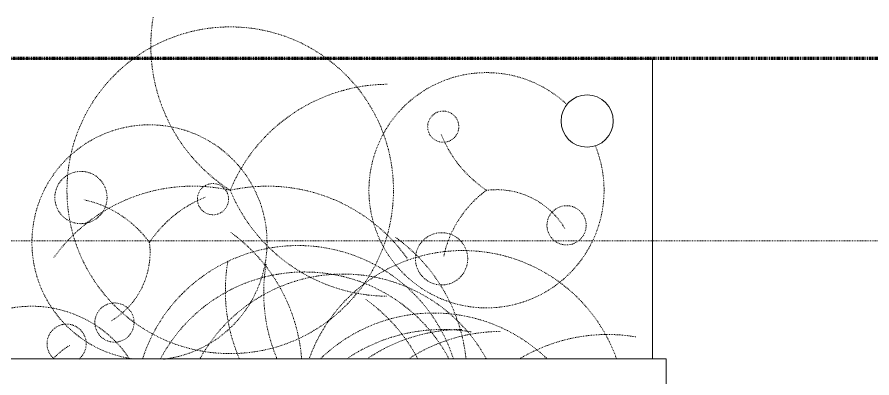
# Model space of a CAD drawing. Header units: inches. Extents: x -4292 to -464, y 9706 to 12474.
# Drawn here: x -2812 to -2681.1, y 12219.8 to 12275 of the extents above; entities that cross this region are included whole.
import ezdxf

# ---------------------------------------------------------------- set-up
doc = ezdxf.new("R2010")
doc.units = ezdxf.units.IN
doc.header["$MEASUREMENT"] = 0
for name, pattern in [('Aligning Line 1_8_', [0.25, 0.125, -0.125]), ('Dash', [0.25, 0.125, -0.125]), ('Double Dash 3_8_', [1, 0.375, -0.125, 0.125, -0.125, 0.125, -0.125])]:
    doc.linetypes.add(name, pattern=pattern)
for name, color, linetype, lineweight in [('A-DETL-GENF-HDLN-1', 9, 'Dash', 9), ('A-WALL-3', 50, 'Continuous', 13), ('C-PROP-LINE-1', 170, 'Double Dash 3_8_', 140), ('C-TOPO', 7, 'Continuous', 9), ('E-LITE-EQPM-1', 7, 'Continuous', 9), ('G-ANNO-SYMB-1', 147, 'Aligning Line 1_8_', 9)]:
    doc.layers.add(name, color=color, linetype=linetype, lineweight=lineweight)

msp = doc.modelspace()

# ---------------------------------------------------------------- linework, layer by layer
at = {"layer": 'A-DETL-GENF-HDLN-1'}
for centre, radius in [((-2779.36652, 12248.48482), 25), ((-2746.75392, 12258.20884), 2.38542), ((-2802.21958, 12247.37121), 4), ((-2782.00282, 12247.12133), 2.38542), ((-2727.87447, 12243.12231), 3), ((-2747.00381, 12237.99208), 4), ((-2797.08935, 12228.24188), 3)]:
    msp.add_circle(centre, radius, dxfattribs=at)
for centre, radius, start, end in [((-2765.28637, 12270.62594), 26.23889, 170.4534107, 237.5465893), ((-2740.12979, 12248.48482), 18, 90, 22.2498548), ((-2740.12979, 12248.48482), 18, 46.6896964, 90), ((-2755.11679, 12238.46335), 26.23889, 90.4534107, 157.5465893), ((-2791.72684, 12240.4972), 18, 0, 261.8632999), ((-2729.89622, 12263.84898), 18.46031, 201.6662964, 236.3337036), ((-2785.06648, 12222.87253), 26.23889, 77.4534107, 144.5465893), ((-2773.66655, 12222.87253), 26.23889, 35.4534107, 102.5465893), ((-2776.36268, 12230.26363), 18.46031, 111.6662964, 146.3337036), ((-2755.11679, 12258.5063), 26.23889, 202.4534107, 269.5465893), ((-2730.25355, 12234.91694), 16.78176, 126.0513601, 167.9486399), ((-2738.61025, 12236.35347), 12.22615, 30.9755042, 97.1394971), ((-2805.29472, 12230.62096), 16.78176, 36.0513601, 77.9486399), ((-2794.59905, 12220.72551), 26.23889, 4.3539071, 54.5465893), ((-2769.35433, 12219.95971), 26.23889, 6.0289273, 54.5465893), ((-2803.85819, 12238.97766), 12.22615, 300.9755042, 7.1394971), ((-2768.98675, 12215.02555), 25, 17.9737455, 162.0262545), ((-2791.72684, 12240.4972), 18, 276.8648641, 0), ((-2743.74203, 12214.25975), 25, 19.8010844, 160.1989156), ((-2753.87484, 12233.12077), 26.23889, 170.4534107, 203.4528686), ((-2747.99984, 12232.8085), 26.23889, 170.4534107, 202.7055872), ((-2767.95498, 12210.97966), 25, 90, 151.9333041), ((-2762.07998, 12210.66739), 25, 90, 151.0903546), ((-2767.95498, 12210.97966), 25, 28.0666959, 90), ((-2762.07998, 12210.66739), 25, 28.9096454, 90), ((-2773.82155, 12210.40218), 26.23889, 28.0661592, 54.5465893), ((-2809.77901, 12212.74478), 18, 33.7973554, 146.1960917), ((-2748.20926, 12204.70222), 25, 46.3380851, 133.6619149), ((-2804.41649, 12225.0001), 3, 308.5340844, 180), ((-2746.84564, 12200.9454), 26.23889, 80.4534107, 123.6376284), ((-2743.70525, 12200.95819), 26.23889, 90.4534107, 123.6902368), ((-2737.83025, 12200.64592), 26.23889, 90.4534107, 122.4694138), ((-2721.60092, 12200.1796), 26.23889, 80.4534107, 120.6111332), ((-2804.41649, 12225.0001), 3, 180, 231.4659156), ((-2797.64765, 12214.26432), 12.22615, 120.9755042, 136.1091293)]:
    msp.add_arc(centre, radius, start, end, dxfattribs=at)
at = {"layer": 'A-WALL-3'}
for p in [(-2904.59874, 12222.7144), (-2712.59874, 12218.4644)]:
    msp.add_line(p, (-2712.59874, 12222.7144), dxfattribs=at)
at = {"layer": 'C-PROP-LINE-1'}
msp.add_line((-3989.61052, 12268.68951), (-629.56306, 12268.68951), dxfattribs=at)
at = {"layer": 'C-TOPO'}
for p, q in [((-2901.61139, 12268.58936), (-2774.34906, 12268.58936)), ((-2901.61139, 12268.58936), (-2774.34906, 12268.58936)), ((-2774.34906, 12268.58936), (-2714.72369, 12268.58936)), ((-2714.72369, 12268.58936), (-2774.34906, 12268.58936)), ((-2714.72369, 12268.58936), (-2714.72369, 12228.93237)), ((-2714.72369, 12268.58936), (-2714.72369, 12228.93237)), ((-2714.72369, 12222.7144), (-2714.72369, 12228.93237)), ((-2714.72369, 12228.93237), (-2714.72369, 12222.7144))]:
    msp.add_line(p, q, dxfattribs=at)
at = {"layer": 'E-LITE-EQPM-1'}
for start, end in [(0, 180), (180, 0)]:
    msp.add_arc((-2724.72089, 12259.07606), 4, start, end, dxfattribs=at)
at = {"layer": 'G-ANNO-SYMB-1'}
msp.add_line((-1813.52288, 12240.74859), (-4009.5295, 12240.74859), dxfattribs=at)

doc.saveas('drawing.dxf')
